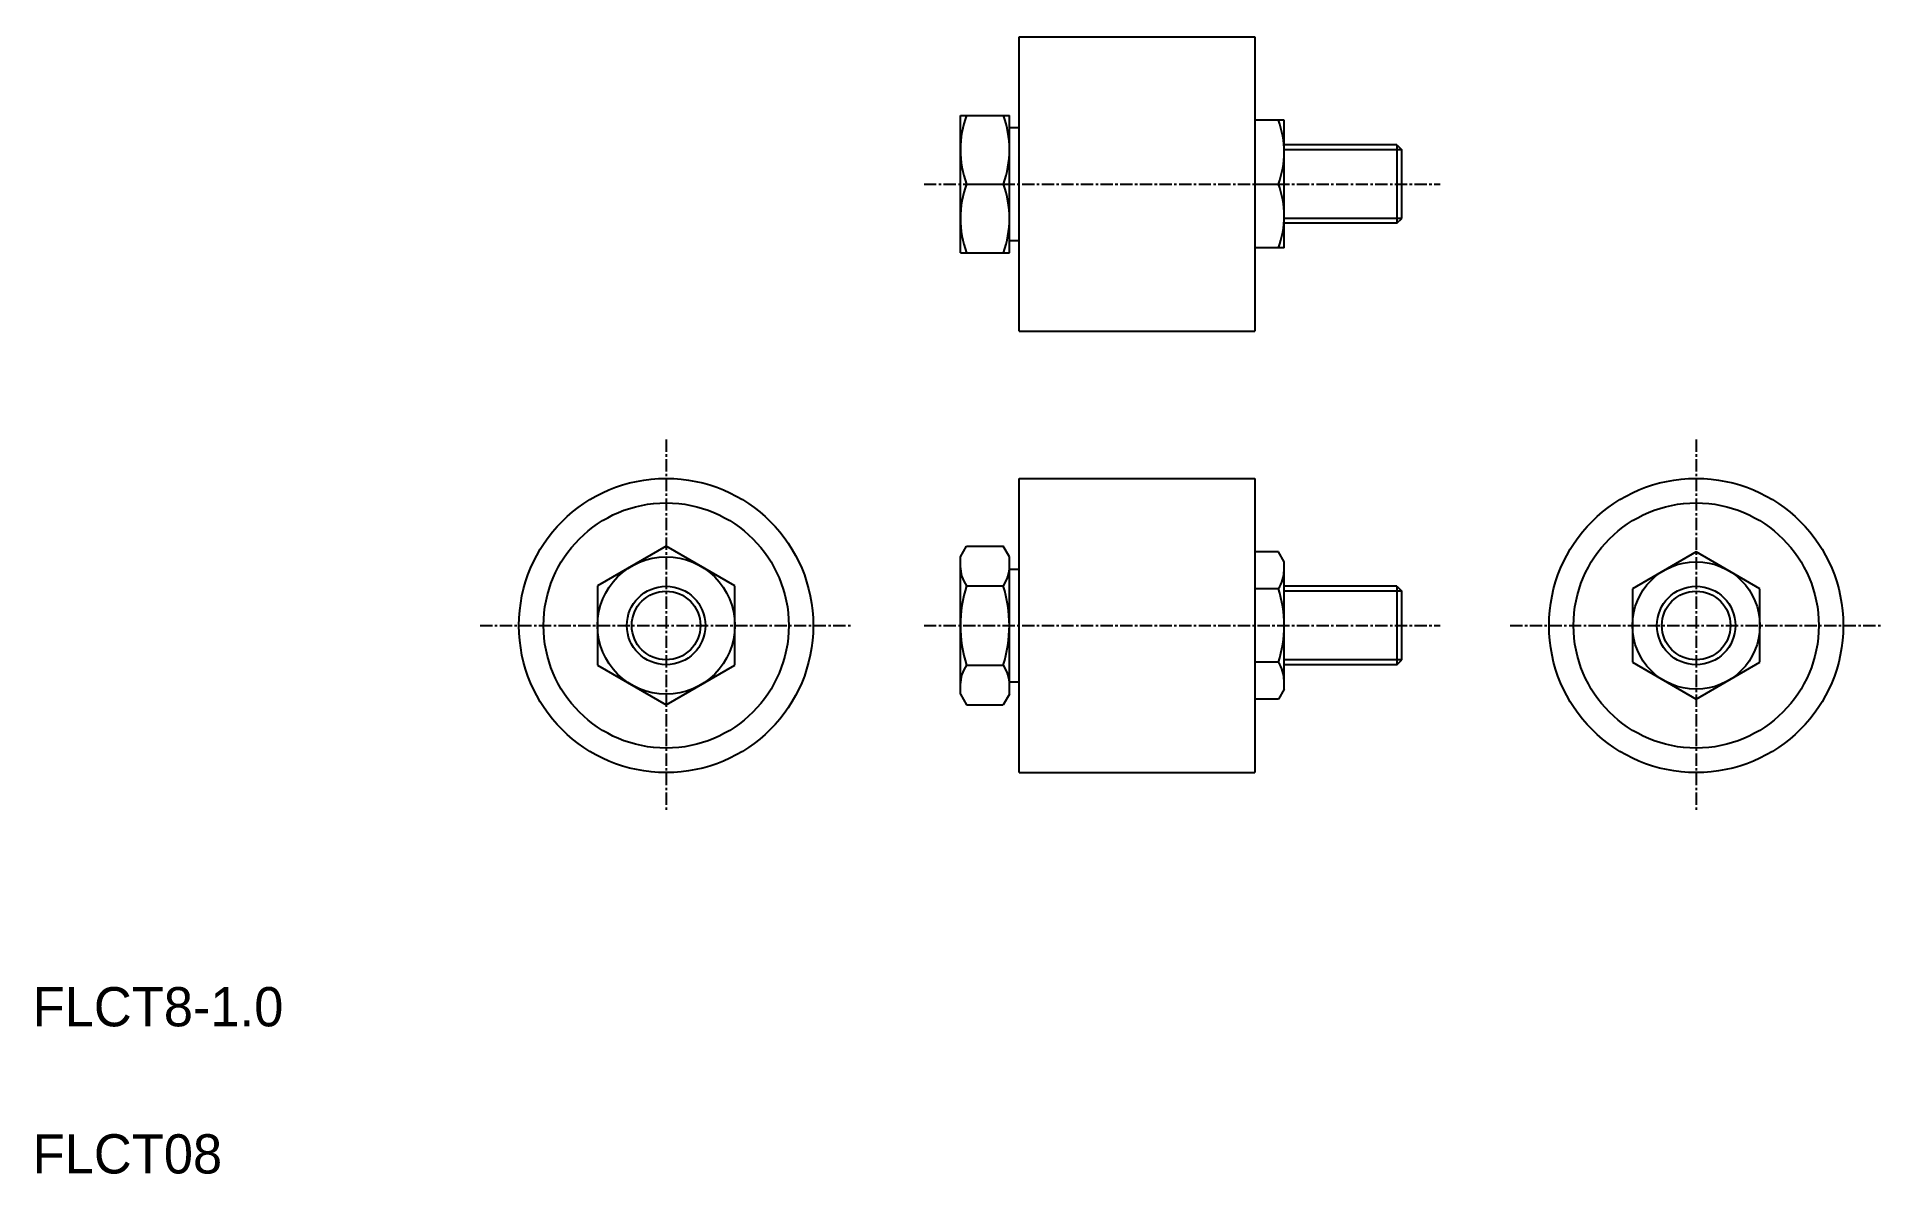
# Model space of a CAD drawing. Extents: x 17 to 205, y 87 to 203.
import ezdxf

# ---------------------------------------------------------------- set-up
doc = ezdxf.new("R2010")
doc.units = 0
doc.linetypes.add('CENTER', pattern=[2, 1.25, -0.25, 0.25, -0.25])
doc.layers.get('0').update_dxf_attribs({"linetype": 'CONTINUOUS'})
doc.layers.add('CENTER', color=1, linetype='CENTER')

msp = doc.modelspace()

# ---------------------------------------------------------------- linework, layer by layer
at = {"color": 7, "linetype": 'CONTINUOUS'}
for p, q in [((116.83, 203.42), (140.83, 203.42)), ((116.83, 173.42), (116.83, 203.42)), ((140.83, 203.42), (140.83, 173.42)), ((110.83, 181.42), (110.83, 195.42)), ((110.83, 195.42), (115.83, 195.42)), ((115.83, 181.42), (115.83, 195.42)), ((115.83, 194.17), (116.83, 194.17)), ((143.83, 194.92), (140.83, 194.92)), ((143.83, 181.92), (143.83, 194.92)), ((155.33, 192.42), (143.83, 192.42)), ((155.33, 192.42), (155.33, 184.42)), ((155.33, 192.42), (155.83, 191.92)), ((155.83, 184.92), (155.83, 191.92)), ((111.45, 188.42), (115.2, 188.42)), ((140.83, 188.42), (143.25, 188.42)), ((155.33, 184.42), (143.83, 184.42)), ((155.33, 184.42), (155.83, 184.92)), ((115.83, 182.67), (116.83, 182.67)), ((110.83, 181.42), (115.83, 181.42)), ((143.83, 181.92), (140.83, 181.92)), ((116.83, 173.42), (140.83, 173.42)), ((116.83, 158.42), (140.83, 158.42)), ((116.83, 128.42), (116.83, 158.42)), ((140.83, 158.42), (140.83, 128.42)), ((80.83, 151.5), (73.83, 147.46)), ((87.83, 147.46), (80.83, 151.5)), ((110.83, 150.42), (111.45, 151.5)), ((111.45, 151.5), (115.2, 151.5)), ((115.83, 150.42), (115.2, 151.5)), ((143.25, 150.92), (140.83, 150.92)), ((143.83, 149.92), (143.25, 150.92)), ((185.83, 150.92), (179.33, 147.17)), ((192.33, 147.17), (185.83, 150.92)), ((110.83, 136.42), (110.83, 150.42)), ((115.83, 136.42), (115.83, 150.42)), ((115.83, 149.17), (116.83, 149.17)), ((143.83, 136.92), (143.83, 149.92)), ((73.83, 147.46), (73.83, 139.38)), ((87.83, 139.38), (87.83, 147.46)), ((111.45, 147.46), (115.2, 147.46)), ((143.25, 147.17), (140.83, 147.17)), ((155.33, 147.42), (143.83, 147.42)), ((155.33, 147.42), (155.33, 139.42)), ((155.33, 147.42), (155.83, 146.92)), ((155.83, 139.92), (155.83, 146.92)), ((179.33, 147.17), (179.33, 139.67)), ((192.33, 139.67), (192.33, 147.17)), ((73.83, 139.38), (80.83, 135.34)), ((80.83, 135.34), (87.83, 139.38)), ((111.45, 139.38), (115.2, 139.38)), ((143.25, 139.67), (140.83, 139.67)), ((155.33, 139.42), (143.83, 139.42)), ((155.33, 139.42), (155.83, 139.92)), ((179.33, 139.67), (185.83, 135.91)), ((185.83, 135.91), (192.33, 139.67)), ((115.83, 137.67), (116.83, 137.67)), ((110.83, 136.42), (111.45, 135.34)), ((115.83, 136.42), (115.2, 135.34)), ((143.25, 135.91), (140.83, 135.91)), ((143.83, 136.92), (143.25, 135.91)), ((111.45, 135.34), (115.2, 135.34)), ((116.83, 128.42), (140.83, 128.42))]:
    msp.add_line(p, q, dxfattribs=at)
at = {"color": 3, "linetype": 'CONTINUOUS'}
for p, q in [((155.83, 191.92), (143.83, 191.92)), ((155.83, 184.92), (143.83, 184.92)), ((155.83, 146.92), (143.83, 146.92)), ((155.83, 139.92), (143.83, 139.92))]:
    msp.add_line(p, q, dxfattribs=at)
at = {"color": 7, "linetype": 'CONTINUOUS'}
for centre, radius in [((80.83, 143.42), 15), ((185.83, 143.42), 15), ((80.83, 143.42), 12.5), ((185.83, 143.42), 12.5), ((80.83, 143.42), 7), ((185.83, 143.42), 6.5), ((80.83, 143.42), 4), ((80.83, 143.42), 3.5), ((185.83, 143.42), 4)]:
    msp.add_circle(centre, radius, dxfattribs=at)
at = {"color": 3, "linetype": 'CONTINUOUS'}
msp.add_circle((185.83, 143.42), 3.5, dxfattribs=at)
at = {"color": 7, "linetype": 'CONTINUOUS'}
for centre, radius, start, end in [((120.94, 191.92), 10.11, 159.7438, 200.2562), ((105.72, 191.92), 10.11, 339.7438, 20.2562), ((134.44, 191.67), 9.39, 339.7438, 20.2562), ((120.94, 184.92), 10.11, 159.7438, 200.2562), ((105.72, 184.92), 10.11, 339.7438, 20.2562), ((134.44, 185.17), 9.39, 339.7438, 20.2562), ((114.4, 149.48), 3.58, 180, 214.3842), ((112.25, 149.48), 3.58, 325.6158, 0), ((140.5, 149.05), 3.32, 325.6158, 0), ((124.2, 143.42), 13.37, 162.412, 197.588), ((102.45, 143.42), 13.37, 342.412, 17.588), ((131.41, 143.42), 12.42, 342.412, 17.588), ((114.4, 137.36), 3.58, 145.6158, 180), ((112.25, 137.36), 3.58, 0, 34.3842), ((140.5, 137.79), 3.32, 0, 34.3842)]:
    msp.add_arc(centre, radius, start, end, dxfattribs=at)
at = {"layer": 'CENTER', "color": 1, "linetype": 'CENTER'}
for p, q in [((107.12, 188.42), (159.72, 188.42)), ((80.83, 162.38), (80.83, 124.46)), ((185.83, 162.38), (185.83, 124.46)), ((61.87, 143.42), (99.78, 143.42)), ((107.12, 143.42), (159.72, 143.42)), ((166.87, 143.42), (204.78, 143.42))]:
    msp.add_line(p, q, dxfattribs=at)

# ---------------------------------------------------------------- texts
at = {"color": 7, "linetype": 'CONTINUOUS'}
for s, p in [('FLCT8-1.0', (16.25, 102.56)), ('FLCT08', (16.25, 87.56))]:
    msp.add_text(s, height=4, dxfattribs=at).set_placement(p)

doc.saveas('drawing.dxf')
